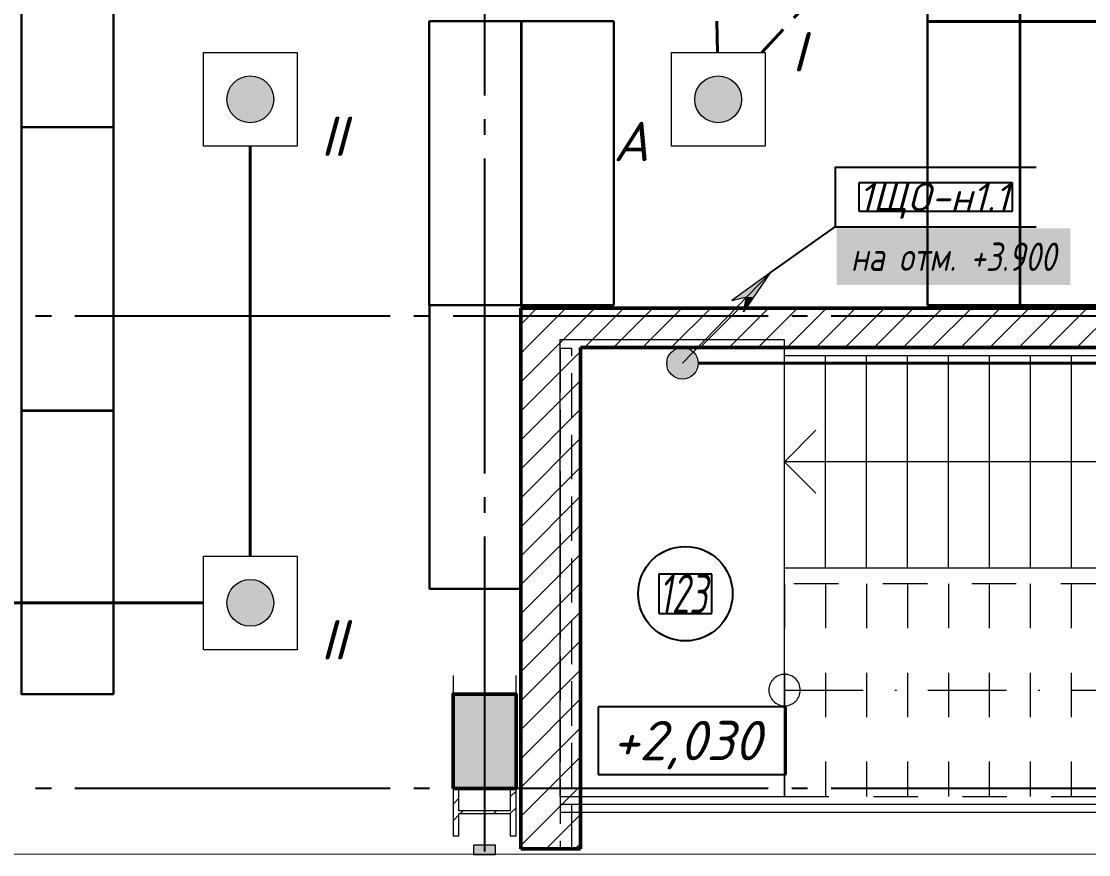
# Model space of a CAD drawing. Header units: millimetres. Extents: x 0 to 1293, y 0 to 420.
# Drawn here: x 308.8 to 376.5, y 95.4 to 148.3 of the extents above; entities that cross this region are included whole.
import ezdxf

# ---------------------------------------------------------------- set-up
doc = ezdxf.new("R2010")
doc.units = ezdxf.units.MM
for name, pattern in [('JIS_02_2.0', [3, 2, -1]), ('ГОСТ 2.303 5', [24, 20, -1.5, 1, -1.5]), ('СПКБ-0000-000-АР#001$0$Невидимая', [391.222223, 282.222223, -109]), ('СПКБ-0000-000-АР#001$0$Штриховая', [564.444447, 282.222223, -282.222223]), ('СПКБ-0000-000-АР#001$0$Штрихпунктирная', [900, 500, -200, 0, -200])]:
    doc.linetypes.add(name, pattern=pattern)
for name, color, linetype in [('@000', 7, 'Continuous'), ('Viewport1ForCustomObjects_0', 7, 'Continuous'), ('Viewport2ForCustomObjects_0', 7, 'Continuous'), ('Номер помещения', 7, 'Continuous'), ('СПКБ-0000-000-АР#001$0$Колонны новые', 7, 'Continuous'), ('СПКБ-0000-000-АР#001$0$Колонны существующие', 7, 'Continuous'), ('СПКБ-0000-000-АР#001$0$Лестница', 7, 'Continuous'), ('СПКБ-0000-000-АР#001$0$оборудование ТХ', 253, 'Continuous'), ('СПКБ-0000-000-АР#001$0$Перекрытие', 7, 'Continuous'), ('СПКБ-0000-000-АР#001$0$Перекрытие новые', 7, 'Continuous'), ('СПКБ-0000-000-АР#001$0$Стены', 7, 'Continuous'), ('СПКБ-0000-000-АР#001$0$Фахверк', 7, 'Continuous'), ('Строительные оси', 7, 'Continuous'), ('ЭО_АВАРИЙНОЕ ОСВЕЩЕНИЕ', 7, 'Continuous'), ('ЭО_РАБОЧЕЕ ОСВЕЩЕНИЕ', 7, 'Continuous')]:
    doc.layers.add(name, color=color, linetype=linetype)
for name, color, linetype, lineweight, true_color in [('СПКБ-0000-000-АР#001$0$Колонны новые_Ном._пера__108', 7, 'Continuous', 13, 0xfd8379), ('СПКБ-0000-000-АР#001$0$Колонны существующие_Ном._пера__102', 7, 'Continuous', 13, 0xcccccc), ('СПКБ-0000-000-АР#001$0$Стены_Ном._пера__58', 7, 'Continuous', 50, 0xdf0000), ('СПКБ-0000-000-АР#001$0$Фахверк_Ном._пера__102', 7, 'Continuous', 13, 0xcccccc)]:
    doc.layers.add(name, color=color, linetype=linetype, lineweight=lineweight, true_color=true_color)
for name, color, linetype, lineweight in [('СПКБ-0000-000-АР#001$0$Колонны новые_Ном._пера__20', 1, 'Continuous', 20), ('СПКБ-0000-000-АР#001$0$Колонны существующие_Ном._пера__141', 7, 'Continuous', 50), ('СПКБ-0000-000-АР#001$0$Лестница_Ном._пера__20', 1, 'Continuous', 20), ('СПКБ-0000-000-АР#001$0$Линии_Ном._пера__20', 1, 'Continuous', 20), ('СПКБ-0000-000-АР#001$0$Перекрытие новые_Ном._пера__2', 8, 'Continuous', 15), ('СПКБ-0000-000-АР#001$0$Перекрытие_Ном._пера__20', 1, 'Continuous', 20), ('СПКБ-0000-000-АР#001$0$Стены_Ном._пера__20', 1, 'Continuous', 20), ('СПКБ-0000-000-АР#001$0$Фахверк_Ном._пера__1', 7, 'Continuous', 13)]:
    doc.layers.add(name, color=color, linetype=linetype, lineweight=lineweight)
doc.styles.add('1.8', font='isocpeui.ttf', dxfattribs={"height": 1.8})
doc.styles.add('2.5', font='isocpeui.ttf')
doc.styles.add('CustomTextStyle171', font='isocpeui.ttf', dxfattribs={"height": 1.8})
doc.styles.add('CustomTextStyle38', font='isocpeui.ttf', dxfattribs={"width": 0.652013, "height": 2.5})
doc.styles.add('CustomTextStyle45', font='isocpeui.ttf', dxfattribs={"height": 2.5})
pattern_1 = [(45, (0, 0), (-91.924, 91.924), [])]
pattern_2 = [(45, (0, 0), (-159.1, 159.1), []), (45, (-53.03, 53.03), (-159.1, 159.1), [])]

# ---------------------------------------------------------------- blocks, each defined once
blk = doc.blocks.new('СПКБ-0000-000-АР#001$0$Перекрытие_13', base_point=(1946.2, 735.4))
at = {"layer": 'СПКБ-0000-000-АР#001$0$Перекрытие_Ном._пера__20', "color": 1, "linetype": 'Continuous', "lineweight": 20, "flags": 128}
blk.add_lwpolyline([(1946.2, 735.4), (521.7, 735.4), (521.7, -2164.3), (1946.2, -2164.3)], close=True, dxfattribs=at)
blk = doc.blocks.new('СПКБ-0000-000-АР#001$0$Перекрытие_14', base_point=(-24406.7, 25286.1))
at = {"layer": 'СПКБ-0000-000-АР#001$0$Перекрытие новые_Ном._пера__2', "color": 8, "linetype": 'Continuous', "lineweight": 15, "flags": 128}
blk.add_lwpolyline([(-24406.7, 25286.1), (17886.7, 25286.1), (17886.7, 19190.9), (18207.5, 19191.7), (18218.1, 15055.7), (18468.1, 15055.7), (18468.1, 13655.7), (18218.1, 13655.7), (18247.5, 3579.8), (17892.7, 3578.9), (17892.7, -2534.3), (-24406.7, -2530.3)], close=True, dxfattribs=at)
blk = doc.blocks.new('СПКБ-0000-000-АР#001$0$Стена_19', base_point=(652.7, -2498.1))
at = {"layer": 'СПКБ-0000-000-АР#001$0$Стены_Ном._пера__20', "linetype": 'Continuous', "lineweight": 20}
h = blk.add_hatch(dxfattribs=at)
h.set_pattern_fill('КИРПИЧ_ОБЫКНОВЕННЫЙ', color=1, style=0, pattern_type=2)
h.set_pattern_definition(pattern_1)
h.paths.add_polyline_path([(652.7, -2498.1), (652.7, 685.7), (272.7, 685.7), (272.7, -2498.1)])
at = {"layer": 'СПКБ-0000-000-АР#001$0$Стены_Ном._пера__58', "color": 12, "linetype": 'Continuous', "lineweight": 50, "true_color": 0xdf0000, "flags": 128}
for points in [[(272.7, 685.7), (272.7, -2498.1)], [(652.7, -2498.1), (652.7, 685.7)], [(272.7, -2498.1), (652.7, -2498.1)]]:
    blk.add_lwpolyline(points, dxfattribs=at)
blk = doc.blocks.new('СПКБ-0000-000-АР#001$0$Стена_46', base_point=(272.7, 935.7))
at = {"layer": 'СПКБ-0000-000-АР#001$0$Стены_Ном._пера__20', "linetype": 'Continuous', "lineweight": 20}
h = blk.add_hatch(dxfattribs=at)
h.set_pattern_fill('КИРПИЧ_ОБЫКНОВЕННЫЙ', color=1, style=0, pattern_type=2)
h.set_pattern_definition(pattern_1)
h.paths.add_polyline_path([(272.7, 685.7), (5918.1, 685.7), (6168.1, 935.7), (272.7, 935.7)])
at = {"layer": 'СПКБ-0000-000-АР#001$0$Стены_Ном._пера__58', "color": 12, "linetype": 'Continuous', "lineweight": 50, "true_color": 0xdf0000, "flags": 128}
for points in [[(6168.1, 935.7), (272.7, 935.7)], [(272.7, 935.7), (272.7, 685.7)], [(652.7, 685.7), (5918.1, 685.7)]]:
    blk.add_lwpolyline(points, dxfattribs=at)
blk = doc.blocks.new('СПКБ-0000-000-АР#001$0$Стена_59', base_point=(522.7, -2498.1))
at = {"layer": 'СПКБ-0000-000-АР#001$0$Стены_Ном._пера__20', "color": 1, "linetype": 'СПКБ-0000-000-АР#001$0$Невидимая', "lineweight": 20, "flags": 128}
for points in [[(522.7, 682.7), (572.7, 682.7)], [(522.7, 682.7), (522.7, -2498.1)], [(572.7, 682.7), (584.7, 682.7)], [(584.7, 682.7), (596.7, 682.7)], [(596.7, -2498.1), (596.7, 682.7)], [(522.7, -2498.1), (572.7, -2498.1)], [(572.7, -2498.1), (584.7, -2498.1)], [(584.7, -2498.1), (596.7, -2498.1)]]:
    blk.add_lwpolyline(points, dxfattribs=at)
blk = doc.blocks.new('СПКБ-0000-000-АР#001$0$Колонна_6', base_point=(43.1, -1814.3))
at = {"layer": 'СПКБ-0000-000-АР#001$0$Колонны существующие_Ном._пера__102', "linetype": 'Continuous', "lineweight": 13, "true_color": 0xcccccc}
blk.add_hatch(color=254, dxfattribs=at).paths.add_polyline_path([(-156.9, -2114.3), (243.1, -2114.3), (243.1, -1514.3), (-156.9, -1514.3)])
at = {"layer": 'СПКБ-0000-000-АР#001$0$Колонны существующие_Ном._пера__141', "color": 7, "linetype": 'Continuous', "lineweight": 50, "flags": 128}
blk.add_lwpolyline([(-156.9, -2114.3), (243.1, -2114.3), (243.1, -1514.3), (-156.9, -1514.3)], close=True, dxfattribs=at)
blk = doc.blocks.new('СПКБ-0000-000-АР#001$0$Колонна_47', base_point=(43.1, -2264.3))
at = {"layer": 'СПКБ-0000-000-АР#001$0$Колонны новые_Ном._пера__108', "linetype": 'Continuous', "lineweight": 13, "true_color": 0xfd8379}
h = blk.add_hatch(dxfattribs=at)
h.set_pattern_fill('СТАЛЬ', color=11, style=0, pattern_type=2)
h.set_pattern_definition(pattern_2)
h.paths.add_polyline_path([(243.1, -2414.3), (243.1, -2114.3), (206.5, -2114.3), (206.5, -2255.5), (-120.2, -2255.5), (-120.2, -2114.3), (-156.9, -2114.3), (-156.9, -2414.3), (-120.2, -2414.3), (-120.2, -2273), (206.5, -2273), (206.5, -2414.3)])
at = {"layer": 'СПКБ-0000-000-АР#001$0$Колонны новые_Ном._пера__20', "color": 1, "linetype": 'Continuous', "lineweight": 20}
for p, q in [((-120.2, -2114.3), (-156.9, -2114.3)), ((-156.9, -2114.3), (-156.9, -2414.3)), ((-120.2, -2255.5), (-120.2, -2114.3)), ((243.1, -2114.3), (206.5, -2114.3)), ((206.5, -2114.3), (206.5, -2255.5)), ((243.1, -2414.3), (243.1, -2114.3)), ((206.5, -2255.5), (-120.2, -2255.5)), ((-120.2, -2414.3), (-120.2, -2273)), ((-120.2, -2273), (206.5, -2273)), ((206.5, -2273), (206.5, -2414.3)), ((-156.9, -2414.3), (-120.2, -2414.3)), ((206.5, -2414.3), (243.1, -2414.3))]:
    blk.add_line(p, q, dxfattribs=at)
blk = doc.blocks.new('СПКБ-0000-000-АР#001$0$Колонна_48', base_point=(-156.9, -1456.8))
at = {"layer": 'СПКБ-0000-000-АР#001$0$Колонны новые_Ном._пера__108', "linetype": 'Continuous', "lineweight": 13, "true_color": 0xfd8379}
h = blk.add_hatch(dxfattribs=at)
h.set_pattern_fill('СТАЛЬ', color=11, style=0, pattern_type=2)
h.set_pattern_definition(pattern_2)
h.paths.add_polyline_path([(243.1, -1397.9), (241.1, -1397.9), (241.1, -1510.9), (-154.9, -1510.9), (-154.9, -1397.9), (-156.9, -1397.9), (-156.9, -1510.9), (-156.9, -1512.9), (-154.9, -1512.9), (241.1, -1512.9), (243.1, -1512.9), (243.1, -1510.9)])
at = {"layer": 'СПКБ-0000-000-АР#001$0$Колонны новые_Ном._пера__20', "color": 1, "linetype": 'Continuous', "lineweight": 20}
for p, q in [((-154.9, -1397.9), (-156.9, -1397.9)), ((-156.9, -1397.9), (-156.9, -1510.9)), ((-154.9, -1510.9), (-154.9, -1397.9)), ((243.1, -1397.9), (241.1, -1397.9)), ((241.1, -1397.9), (241.1, -1510.9)), ((243.1, -1510.9), (243.1, -1397.9)), ((-156.9, -1510.9), (-156.9, -1512.9)), ((-156.9, -1512.9), (-154.9, -1512.9)), ((241.1, -1510.9), (-154.9, -1510.9)), ((-154.9, -1512.9), (241.1, -1512.9)), ((241.1, -1512.9), (243.1, -1512.9)), ((243.1, -1512.9), (243.1, -1510.9))]:
    blk.add_line(p, q, dxfattribs=at)
blk = doc.blocks.new('СПКБ-0000-000-АР#001$0$Лестничный Марш ЖБ 19_2')
at = {"layer": 'СПКБ-0000-000-АР#001$0$Лестница_Ном._пера__20', "color": 1, "linetype": 'Continuous', "lineweight": 20}
for p, q in [((1350, 2600), (0, 2600)), ((0, 2600), (0, 0)), ((675, 2600), (475, 2400)), ((675, 0), (675, 2600)), ((875, 2400), (675, 2600)), ((1350, 0), (1350, 2600)), ((0, 2340), (1350, 2340)), ((0, 2080), (1350, 2080)), ((0, 1820), (1350, 1820)), ((0, 1560), (1350, 1560)), ((0, 1300), (1350, 1300)), ((0, 1040), (1350, 1040)), ((0, 780), (1350, 780)), ((0, 520), (1350, 520)), ((0, 260), (1350, 260)), ((0, 0), (1350, 0))]:
    blk.add_line(p, q, dxfattribs=at)
for start, end in [(0, 180), (180, 0)]:
    blk.add_arc((675, 0), 100, start, end, dxfattribs=at)
blk = doc.blocks.new('СПКБ-0000-000-АР#001$0$Лестничный Марш ЖБ 19_4')
at = {"layer": 'СПКБ-0000-000-АР#001$0$Лестница_Ном._пера__20', "color": 1, "linetype": 'СПКБ-0000-000-АР#001$0$Штриховая', "lineweight": 20}
for p, q in [((1350, 2600), (0, 2600)), ((0, 2600), (0, 0)), ((1350, 0), (1350, 2600)), ((0, 2340), (1350, 2340)), ((0, 2080), (1350, 2080)), ((0, 1820), (1350, 1820)), ((0, 1560), (1350, 1560)), ((0, 1300), (1350, 1300)), ((0, 1040), (1350, 1040)), ((0, 780), (1350, 780)), ((0, 520), (1350, 520)), ((0, 260), (1350, 260)), ((0, 0), (1350, 0))]:
    blk.add_line(p, q, dxfattribs=at)
at = {"layer": 'СПКБ-0000-000-АР#001$0$Лестница_Ном._пера__20', "color": 1, "linetype": 'СПКБ-0000-000-АР#001$0$Штрихпунктирная', "lineweight": 20}
for p, q in [((675, 2600), (475, 2400)), ((675, 0), (675, 2600)), ((875, 2400), (675, 2600))]:
    blk.add_line(p, q, dxfattribs=at)
for start, end in [(0, 180), (180, 0)]:
    blk.add_arc((675, 0), 100, start, end, dxfattribs=at)
blk = doc.blocks.new('СПКБ-0000-000-АР#001$0$Колонна_141', base_point=(43.1, -2504.3))
at = {"layer": 'СПКБ-0000-000-АР#001$0$Фахверк_Ном._пера__102', "linetype": 'Continuous', "lineweight": 13, "true_color": 0xcccccc}
blk.add_hatch(color=254, dxfattribs=at).paths.add_polyline_path([(-26.9, -2534.3), (113.1, -2534.3), (113.1, -2474.3), (-26.9, -2474.3)])
at = {"layer": 'СПКБ-0000-000-АР#001$0$Фахверк_Ном._пера__1', "color": 7, "linetype": 'Continuous', "lineweight": 13, "flags": 128}
blk.add_lwpolyline([(-26.9, -2534.3), (113.1, -2534.3), (113.1, -2474.3), (-26.9, -2474.3)], close=True, dxfattribs=at)
blk = doc.blocks.new('*E595')
at = {"layer": 'СПКБ-0000-000-АР#001$0$Линии_Ном._пера__20', "color": 1, "linetype": 'Continuous', "lineweight": 20}
for p, q in [((281.552, 28.5), (334.92, 28.5)), ((281.552, 28), (334.92, 28))]:
    blk.add_line(p, q, dxfattribs=at)
at = {"layer": 'СПКБ-0000-000-АР#001$0$оборудование ТХ', "lineweight": 30}
for points in [[(310.722, 96.211), (310.722, 78.194), (304.877, 78.194), (304.877, 96.211)], [(316.587, 96.211), (316.587, 78.194), (310.741, 78.194), (310.741, 96.211)], [(253.192, 89.521), (253.192, 71.504), (247.347, 71.504), (247.347, 89.521)], [(279.083, 78.216), (279.083, 60.199), (273.238, 60.199), (273.238, 78.216)], [(284.948, 78.216), (284.948, 60.199), (279.102, 60.199), (279.102, 78.216)], [(310.722, 78.216), (310.722, 60.199), (304.877, 60.199), (304.877, 78.216)], [(316.587, 78.216), (316.587, 60.199), (310.741, 60.199), (310.741, 78.216)], [(253.192, 71.504), (253.192, 53.487), (247.347, 53.487), (247.347, 71.504)], [(279.102, 60.199), (279.102, 42.182), (273.257, 42.182), (273.257, 60.199)], [(253.192, 53.509), (253.192, 35.492), (247.347, 35.492), (247.347, 53.509)]]:
    blk.add_lwpolyline(points, close=True, dxfattribs=at)
at = {"layer": 'СПКБ-0000-000-АР#001$0$Колонны новые', "color": 1, "lineweight": 20, "xscale": 0.01, "yscale": 0.01, "zscale": 0.01}
for name, p in [('СПКБ-0000-000-АР#001$0$Колонна_48', (274.75, 36.075)), ('СПКБ-0000-000-АР#001$0$Колонна_47', (276.75, 28))]:
    blk.add_blockref(name, p, dxfattribs=at)
at = {"layer": 'СПКБ-0000-000-АР#001$0$Колонны существующие', "color": 7, "lineweight": 50, "xscale": 0.01, "yscale": 0.01, "zscale": 0.01}
blk.add_blockref('СПКБ-0000-000-АР#001$0$Колонна_6', (276.75, 32.5), dxfattribs=at)
at = {"layer": 'СПКБ-0000-000-АР#001$0$Лестница', "color": 161, "linetype": 'Continuous', "lineweight": 20, "true_color": 0xaaaaff, "yscale": 0.01, "zscale": 10}
for name, p, xscale, rotation in [('СПКБ-0000-000-АР#001$0$Лестничный Марш ЖБ 19_2', (321.781, 57), -0.01, 90), ('СПКБ-0000-000-АР#001$0$Лестничный Марш ЖБ 19_4', (295.791, 42.5), 0.01, 270)]:
    blk.add_blockref(name, p, dxfattribs=dict(at, xscale=xscale, rotation=rotation))
at = {"layer": 'СПКБ-0000-000-АР#001$0$Перекрытие', "color": 1, "linetype": 'Continuous', "lineweight": 20, "xscale": 0.01, "yscale": 0.01, "zscale": 0.01}
blk.add_blockref('СПКБ-0000-000-АР#001$0$Перекрытие_13', (295.781, 57.997), dxfattribs=at)
at = {"layer": 'СПКБ-0000-000-АР#001$0$Перекрытие новые', "color": 8, "linetype": 'Continuous', "lineweight": 15, "xscale": 0.01, "yscale": 0.01, "zscale": 0.01}
blk.add_blockref('СПКБ-0000-000-АР#001$0$Перекрытие_14', (32.251, 303.504), dxfattribs=at)
at = {"layer": 'СПКБ-0000-000-АР#001$0$Стены', "color": 12, "lineweight": 50, "true_color": 0xdf0000, "xscale": 0.01, "yscale": 0.01, "zscale": 0.01}
for name, p in [('СПКБ-0000-000-АР#001$0$Стена_46', (279.045, 60)), ('СПКБ-0000-000-АР#001$0$Стена_19', (282.845, 25.662)), ('СПКБ-0000-000-АР#001$0$Стена_59', (281.545, 25.662))]:
    blk.add_blockref(name, p, dxfattribs=at)
at = {"layer": 'СПКБ-0000-000-АР#001$0$Фахверк', "color": 7, "lineweight": 13, "xscale": 0.01, "yscale": 0.01, "zscale": 0.01}
blk.add_blockref('СПКБ-0000-000-АР#001$0$Колонна_141', (276.75, 25.6), dxfattribs=at)
blk = doc.blocks.new('*E596')
at = {"layer": 'Номер помещения', "color": 7, "linetype": 'Continuous', "true_color": 0xffffff}
for p, q in [((312.621, 51.62), (309.246, 51.62)), ((309.246, 51.62), (309.246, 49.12)), ((312.621, 49.12), (312.621, 51.62)), ((309.246, 49.12), (312.621, 49.12)), ((309.246, 49.12), (309.246, 49.12))]:
    blk.add_line(p, q, dxfattribs=at)
at = {"layer": 'Номер помещения', "color": 6, "linetype": 'Continuous'}
for p, q in [((317.334, 43.196), (305.396, 43.196)), ((305.396, 43.196), (305.396, 38.896)), ((317.334, 38.896), (317.334, 43.196)), ((305.396, 38.896), (317.334, 38.896))]:
    blk.add_line(p, q, dxfattribs=at)
blk.add_circle((310.933, 50.37), 3, dxfattribs=at)
at = {"layer": 'Строительные оси', "color": 3, "linetype": 'ГОСТ 2.303 5', "lineweight": 25}
for p, q in [((298.188, 318), (298.188, 14)), ((484.187, 68), (14.188, 68)), ((484.187, 38), (14.188, 38))]:
    blk.add_line(p, q, dxfattribs=at)
at = {"layer": 'ЭО_АВАРИЙНОЕ ОСВЕЩЕНИЕ', "color": 1, "linetype": 'JIS_02_2.0', "lineweight": 40}
for p, q in [((315.782, 84.737), (339.958, 110.762)), ((312.967, 84.737), (312.931, 86.759))]:
    blk.add_line(p, q, dxfattribs=at)
at = {"layer": 'ЭО_АВАРИЙНОЕ ОСВЕЩЕНИЕ', "color": 7, "lineweight": 0}
for p, q in [((310.044, 84.737), (315.994, 84.737)), ((310.044, 78.787), (310.044, 84.737)), ((315.994, 84.737), (315.994, 78.787)), ((315.994, 78.787), (310.044, 78.787))]:
    blk.add_line(p, q, dxfattribs=at)
blk.add_circle((313.019, 81.762), 1.488, dxfattribs=at)
at = {"layer": 'ЭО_АВАРИЙНОЕ ОСВЕЩЕНИЕ', "color": 1, "lineweight": 40}
for points in [[(311.92, 82.764), (311.754, 82.545), (314.284, 82.545)], [(312.122, 82.949), (311.92, 82.764), (314.118, 82.764)], [(311.92, 82.764), (314.118, 82.764), (314.284, 82.545)], [(312.356, 83.093), (312.122, 82.949), (313.915, 82.949)], [(312.122, 82.949), (313.915, 82.949), (314.118, 82.764)], [(312.612, 83.193), (312.356, 83.093), (313.682, 83.093)], [(312.356, 83.093), (313.682, 83.093), (313.915, 82.949)], [(312.882, 83.243), (312.612, 83.193), (313.426, 83.193)], [(312.612, 83.193), (313.426, 83.193), (313.682, 83.093)], [(312.882, 83.243), (313.156, 83.243), (313.426, 83.193)], [(311.557, 82.035), (311.531, 81.762), (314.506, 81.762)], [(311.632, 82.299), (311.557, 82.035), (314.481, 82.035)], [(311.557, 82.035), (314.481, 82.035), (314.506, 81.762)], [(311.754, 82.545), (311.632, 82.299), (314.406, 82.299)], [(311.632, 82.299), (314.406, 82.299), (314.481, 82.035)], [(311.754, 82.545), (314.284, 82.545), (314.406, 82.299)], [(311.531, 81.762), (311.557, 81.488), (314.481, 81.488)], [(311.531, 81.762), (314.506, 81.762), (314.481, 81.488)], [(311.557, 81.488), (311.632, 81.224), (314.406, 81.224)], [(311.557, 81.488), (314.481, 81.488), (314.406, 81.224)], [(311.632, 81.224), (311.754, 80.979), (314.284, 80.979)], [(311.632, 81.224), (314.406, 81.224), (314.284, 80.979)], [(311.754, 80.979), (311.92, 80.76), (314.118, 80.76)], [(311.754, 80.979), (314.284, 80.979), (314.118, 80.76)], [(311.92, 80.76), (312.122, 80.575), (313.915, 80.575)], [(311.92, 80.76), (314.118, 80.76), (313.915, 80.575)], [(312.122, 80.575), (312.356, 80.43), (313.682, 80.43)], [(312.122, 80.575), (313.915, 80.575), (313.682, 80.43)], [(312.356, 80.43), (312.612, 80.331), (313.426, 80.331)], [(312.356, 80.43), (313.682, 80.43), (313.426, 80.331)], [(312.612, 80.331), (312.882, 80.281), (313.156, 80.281)], [(312.612, 80.331), (313.426, 80.331), (313.156, 80.281)]]:
    blk.add_solid(points, dxfattribs=at)
at = {"layer": 'ЭО_РАБОЧЕЕ ОСВЕЩЕНИЕ', "color": 7, "lineweight": 0}
for p, q in [((280.341, 84.737), (286.291, 84.737)), ((280.341, 78.787), (280.341, 84.737)), ((286.291, 84.737), (286.291, 78.787)), ((286.291, 78.787), (280.341, 78.787)), ((310.751, 65), (316.309, 70.754)), ((316.309, 70.754), (313.882, 68.991)), ((316.309, 70.754), (314.631, 68.267)), ((313.882, 68.991), (314.82, 69.212)), ((314.631, 68.267), (314.82, 69.212)), ((280.341, 52.762), (286.291, 52.762)), ((280.341, 46.812), (280.341, 52.762)), ((286.291, 52.762), (286.291, 46.812)), ((286.291, 46.812), (280.341, 46.812))]:
    blk.add_line(p, q, dxfattribs=at)
at = {"layer": 'ЭО_РАБОЧЕЕ ОСВЕЩЕНИЕ', "color": 5, "lineweight": 40}
for p, q in [((283.316, 52.762), (283.316, 78.787)), ((311.751, 65), (352.884, 65)), ((280.341, 49.787), (256.589, 49.787))]:
    blk.add_line(p, q, dxfattribs=at)
at = {"layer": 'ЭО_РАБОЧЕЕ ОСВЕЩЕНИЕ', "color": 7, "lineweight": 0}
for centre, radius in [((283.316, 81.762), 1.488), ((310.751, 65), 1), ((283.316, 49.787), 1.488)]:
    blk.add_circle(centre, radius, dxfattribs=at)
at = {"layer": 'ЭО_РАБОЧЕЕ ОСВЕЩЕНИЕ', "color": 5, "lineweight": 40}
for points in [[(282.217, 82.764), (282.052, 82.545), (284.581, 82.545)], [(282.42, 82.949), (282.217, 82.764), (284.416, 82.764)], [(282.217, 82.764), (284.416, 82.764), (284.581, 82.545)], [(282.653, 83.093), (282.42, 82.949), (284.213, 82.949)], [(282.42, 82.949), (284.213, 82.949), (284.416, 82.764)], [(282.909, 83.193), (282.653, 83.093), (283.979, 83.093)], [(282.653, 83.093), (283.979, 83.093), (284.213, 82.949)], [(283.179, 83.243), (282.909, 83.193), (283.724, 83.193)], [(282.909, 83.193), (283.724, 83.193), (283.979, 83.093)], [(283.179, 83.243), (283.454, 83.243), (283.724, 83.193)], [(281.854, 82.035), (281.829, 81.762), (284.804, 81.762)], [(281.929, 82.299), (281.854, 82.035), (284.779, 82.035)], [(281.854, 82.035), (284.779, 82.035), (284.804, 81.762)], [(282.052, 82.545), (281.929, 82.299), (284.703, 82.299)], [(281.929, 82.299), (284.703, 82.299), (284.779, 82.035)], [(282.052, 82.545), (284.581, 82.545), (284.703, 82.299)], [(281.829, 81.762), (281.854, 81.488), (284.779, 81.488)], [(281.829, 81.762), (284.804, 81.762), (284.779, 81.488)], [(281.854, 81.488), (281.929, 81.224), (284.703, 81.224)], [(281.854, 81.488), (284.779, 81.488), (284.703, 81.224)], [(281.929, 81.224), (282.052, 80.979), (284.581, 80.979)], [(281.929, 81.224), (284.703, 81.224), (284.581, 80.979)], [(282.052, 80.979), (282.217, 80.76), (284.416, 80.76)], [(282.052, 80.979), (284.581, 80.979), (284.416, 80.76)], [(282.217, 80.76), (282.42, 80.575), (284.213, 80.575)], [(282.217, 80.76), (284.416, 80.76), (284.213, 80.575)], [(282.42, 80.575), (282.653, 80.43), (283.979, 80.43)], [(282.42, 80.575), (284.213, 80.575), (283.979, 80.43)], [(282.653, 80.43), (282.909, 80.331), (283.724, 80.331)], [(282.653, 80.43), (283.979, 80.43), (283.724, 80.331)], [(282.909, 80.331), (283.179, 80.281), (283.454, 80.281)], [(282.909, 80.331), (283.724, 80.331), (283.454, 80.281)], [(282.42, 50.974), (282.217, 50.789), (284.416, 50.789)], [(282.653, 51.118), (282.42, 50.974), (284.213, 50.974)], [(282.42, 50.974), (284.213, 50.974), (284.416, 50.789)], [(282.909, 51.217), (282.653, 51.118), (283.979, 51.118)], [(282.653, 51.118), (283.979, 51.118), (284.213, 50.974)], [(283.179, 51.268), (282.909, 51.217), (283.724, 51.217)], [(282.909, 51.217), (283.724, 51.217), (283.979, 51.118)], [(283.179, 51.268), (283.454, 51.268), (283.724, 51.217)], [(281.929, 50.324), (281.854, 50.06), (284.779, 50.06)], [(282.052, 50.57), (281.929, 50.324), (284.703, 50.324)], [(281.929, 50.324), (284.703, 50.324), (284.779, 50.06)], [(282.217, 50.789), (282.052, 50.57), (284.581, 50.57)], [(282.052, 50.57), (284.581, 50.57), (284.703, 50.324)], [(282.217, 50.789), (284.416, 50.789), (284.581, 50.57)], [(281.854, 50.06), (281.829, 49.787), (284.804, 49.787)], [(281.829, 49.787), (281.854, 49.513), (284.779, 49.513)], [(281.829, 49.787), (284.804, 49.787), (284.779, 49.513)], [(281.854, 50.06), (284.779, 50.06), (284.804, 49.787)], [(281.854, 49.513), (281.929, 49.249), (284.703, 49.249)], [(281.854, 49.513), (284.779, 49.513), (284.703, 49.249)], [(281.929, 49.249), (282.052, 49.004), (284.581, 49.004)], [(281.929, 49.249), (284.703, 49.249), (284.581, 49.004)], [(282.052, 49.004), (282.217, 48.785), (284.416, 48.785)], [(282.052, 49.004), (284.581, 49.004), (284.416, 48.785)], [(282.217, 48.785), (282.42, 48.6), (284.213, 48.6)], [(282.217, 48.785), (284.416, 48.785), (284.213, 48.6)], [(282.42, 48.6), (282.653, 48.455), (283.979, 48.455)], [(282.42, 48.6), (284.213, 48.6), (283.979, 48.455)], [(282.653, 48.455), (282.909, 48.356), (283.724, 48.356)], [(282.653, 48.455), (283.979, 48.455), (283.724, 48.356)], [(282.909, 48.356), (283.179, 48.306), (283.454, 48.306)], [(282.909, 48.356), (283.724, 48.356), (283.454, 48.306)]]:
    blk.add_solid(points, dxfattribs=at)
at = {"layer": 'ЭО_РАБОЧЕЕ ОСВЕЩЕНИЕ', "color": 5, "lineweight": 0}
for points in [[(316.309, 70.754), (314.186, 69.212), (314.82, 69.212)], [(316.309, 70.754), (314.82, 69.212), (315.269, 69.212)], [(314.186, 69.212), (314.82, 69.212), (313.882, 68.991)], [(314.82, 69.212), (314.775, 68.991), (315.119, 68.991)], [(314.82, 69.212), (315.269, 69.212), (315.119, 68.991)], [(314.775, 68.991), (315.119, 68.991), (314.631, 68.267)]]:
    blk.add_solid(points, dxfattribs=at)
at = {"layer": 'ЭО_РАБОЧЕЕ ОСВЕЩЕНИЕ', "color": 5, "lineweight": 60}
for points in [[(310.733, 66), (310.088, 65.719), (311.445, 65.719)], [(310.031, 65.695), (309.764, 65.017), (311.75, 65.017)], [(310.088, 65.719), (310.031, 65.695), (311.456, 65.695)], [(310.031, 65.695), (311.456, 65.695), (311.75, 65.017)], [(310.088, 65.719), (311.445, 65.719), (311.456, 65.695)], [(309.764, 65.017), (309.751, 64.983), (311.737, 64.983)], [(309.751, 64.983), (310.045, 64.305), (311.47, 64.305)], [(309.751, 64.983), (311.737, 64.983), (311.47, 64.305)], [(309.764, 65.017), (311.75, 65.017), (311.737, 64.983)], [(310.045, 64.305), (310.056, 64.281), (311.414, 64.281)], [(310.045, 64.305), (311.47, 64.305), (311.414, 64.281)], [(310.056, 64.281), (311.414, 64.281), (310.768, 64)]]:
    blk.add_solid(points, dxfattribs=at)
at = {"layer": 'Номер помещения', "color": 7, "linetype": 'Continuous', "style": 'CustomTextStyle38', "width": 0.652013}
blk.add_text('123', height=2.5, dxfattribs=at).set_placement((309.246, 49.12))
at = {"layer": 'Номер помещения', "color": 7, "linetype": 'Continuous', "style": 'CustomTextStyle45'}
blk.add_text('+2,030', height=2.5, dxfattribs=at).set_placement((306.296, 39.796))
blk = doc.blocks.new('CustomObjectsInViewport1_0')
at = {"layer": 'ЭО_РАБОЧЕЕ ОСВЕЩЕНИЕ'}
for p, q in [((360.439, 139.052), (373.211, 139.052)), ((360.439, 139.052), (360.439, 135.252)), ((356.309, 132.339), (360.439, 135.252)), ((360.439, 135.252), (373.211, 135.252))]:
    blk.add_line(p, q, dxfattribs=at)
at = {"layer": 'ЭО_РАБОЧЕЕ ОСВЕЩЕНИЕ', "color": 7, "true_color": 0xffffff}
for p, q in [((371.711, 138.052), (361.939, 138.052)), ((361.939, 138.052), (361.939, 136.252)), ((371.711, 136.252), (371.711, 138.052)), ((361.939, 136.252), (371.711, 136.252)), ((361.939, 136.252), (361.939, 136.252))]:
    blk.add_line(p, q, dxfattribs=at)
at = {"layer": 'ЭО_РАБОЧЕЕ ОСВЕЩЕНИЕ', "style": 'CustomTextStyle171'}
blk.add_text('1ЩO-н1.1', height=1.8, dxfattribs=at).set_placement((361.939, 136.252))

msp = doc.modelspace()

# ---------------------------------------------------------------- block references
at = {"layer": '@000', "color": 1, "linetype": 'JIS_02_2.0', "lineweight": 40}
msp.add_blockref('*E595', (61.438, 70.086), dxfattribs=at)
at = {"layer": 'Viewport1ForCustomObjects_0'}
msp.add_blockref('CustomObjectsInViewport1_0', (0, 0), dxfattribs=at)
at = {"layer": 'Viewport2ForCustomObjects_0'}
msp.add_blockref('*E596', (40, 61.586), dxfattribs=at)

# ---------------------------------------------------------------- texts
at = {"layer": 'ЭО_АВАРИЙНОЕ ОСВЕЩЕНИЕ', "insert": (358.124, 146.371), "char_height": 2.5, "attachment_point": 5, "style": '2.5'}
msp.add_mtext('I', dxfattribs=at)
at = {"layer": 'ЭО_АВАРИЙНОЕ ОСВЕЩЕНИЕ', "color": 1, "insert": (347.489, 140.669), "char_height": 2.5, "attachment_point": 5, "style": '2.5'}
msp.add_mtext('А', dxfattribs=at)
at = {"layer": 'ЭО_РАБОЧЕЕ ОСВЕЩЕНИЕ', "char_height": 2.5, "attachment_point": 5, "style": '2.5'}
for insert in [(328.6, 141.008), (328.6, 109.032)]:
    msp.add_mtext('II', dxfattribs=dict(at, insert=insert))
at = {"layer": 'ЭО_РАБОЧЕЕ ОСВЕЩЕНИЕ', "insert": (361.439, 134.252), "char_height": 1.8, "attachment_point": 1, "style": '1.8', "bg_fill": 1, "box_fill_scale": 1.5, "bg_fill_color": 7, "bg_fill_true_color": 16777215, "bg_fill_transparency": 0}
msp.add_mtext('{\\W0.8;на отм. +3.900}', dxfattribs=at)

doc.saveas('drawing.dxf')
